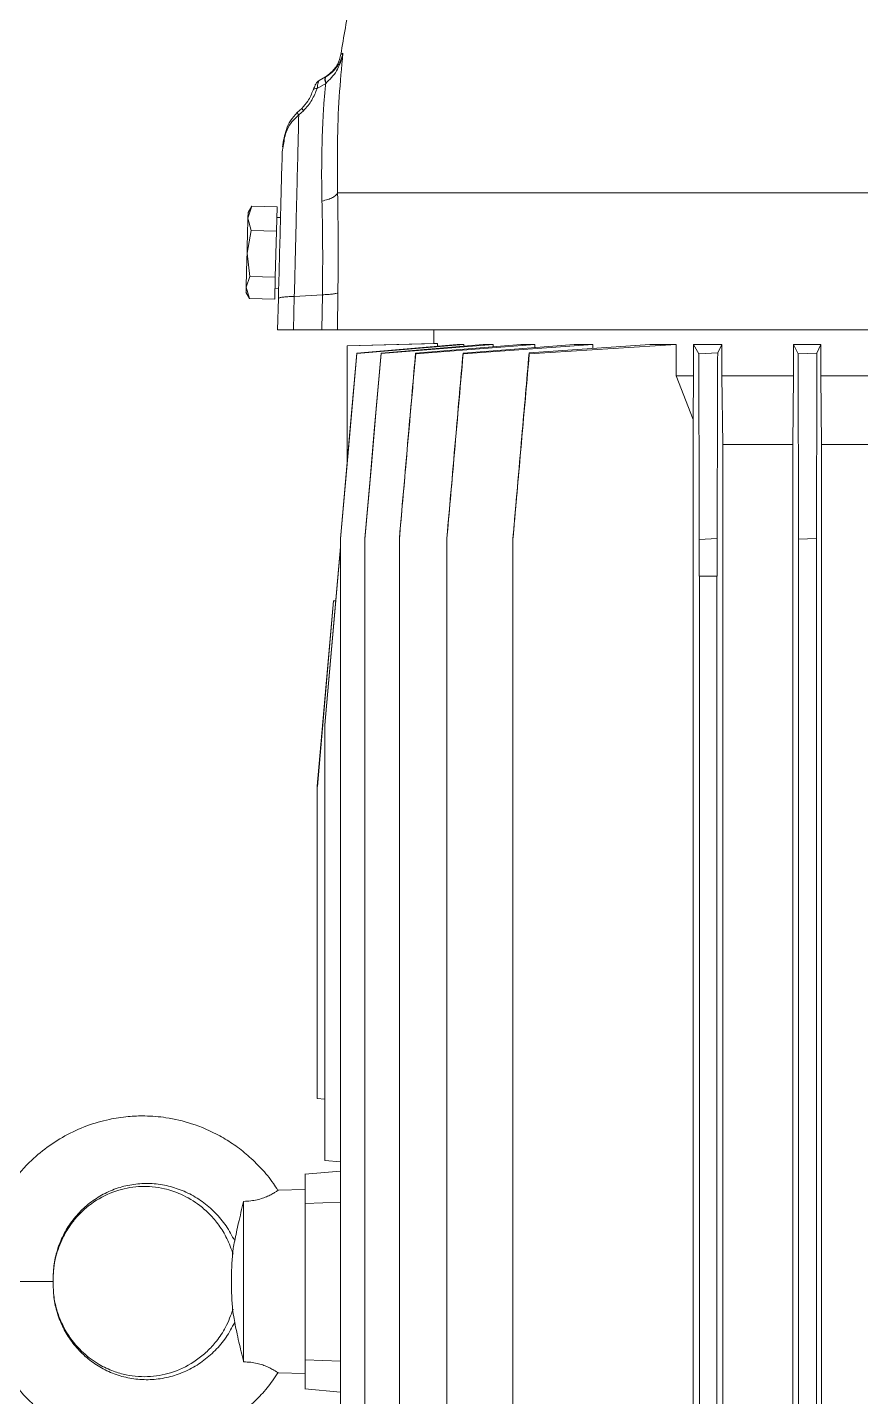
# Model space of a CAD drawing. Header units: millimetres. Extents: x 2513 to 2669, y 1505 to 1675.
# Drawn here: x 2525.7787 to 2525.8788, y 1513.0164 to 1513.1809 of the extents above; entities that cross this region are included whole.
import ezdxf

# ---------------------------------------------------------------- set-up
doc = ezdxf.new("R2010")
doc.units = ezdxf.units.MM

msp = doc.modelspace()

# ---------------------------------------------------------------- linework, layer by layer
at = {"color": 7, "linetype": 'Continuous', "lineweight": 15}
for p, q in [((2525.816605250432, 1513.17781876112), (2525.816357875189, 1513.177675671088)), ((2525.814469974489, 1513.174942546005), (2525.815165934345, 1513.175451623072)), ((2525.814714449258, 1513.175121496439), (2525.815422109888, 1513.17575467862)), ((2525.814538355351, 1513.174192290163), (2525.813519816685, 1513.173592858947)), ((2525.8145250725, 1513.174974187536), (2525.813759424372, 1513.174532260828)), ((2525.8145250725, 1513.174974187536), (2525.814595760558, 1513.175015321526)), ((2525.814595760558, 1513.175015321526), (2525.814595749572, 1513.175015321526)), ((2525.811676873325, 1513.171196891951), (2525.811111918194, 1513.170683947585)), ((2525.811305294089, 1513.170402337965), (2525.811866107256, 1513.170918446483)), ((2525.809446211351, 1513.166619768791), (2525.809319667203, 1513.165979203586)), ((2525.809319667203, 1513.165979203586), (2525.809446145431, 1513.166619417218)), ((2525.805201368207, 1513.157987959295), (2525.80566710297, 1513.159422023768)), ((2525.80521984774, 1513.158693916996), (2525.805219803793, 1513.158692159133)), ((2525.805665993319, 1513.159422023768), (2525.80521984774, 1513.158693916996)), ((2525.80566710297, 1513.159422023768), (2525.805639965963, 1513.159345029377)), ((2525.808703338532, 1513.159342568369), (2525.80566710297, 1513.159422023768)), ((2525.808627651551, 1513.15645193878), (2525.808703338532, 1513.159342568369)), ((2525.80559141599, 1513.156531394179), (2525.805201368207, 1513.157987959295)), ((2525.809113623709, 1513.158075500863), (2525.808670466497, 1513.158087102757)), ((2525.80559141599, 1513.156531394179), (2525.805091117249, 1513.153777526316)), ((2525.808627651551, 1513.15645193878), (2525.80559141599, 1513.156531394179)), ((2525.808482836616, 1513.150922053983), (2525.808627651551, 1513.15645193878)), ((2525.805091117249, 1513.153777526316), (2525.805446612041, 1513.151001509381)), ((2525.805446612041, 1513.151001509381), (2525.804984151298, 1513.149692956312)), ((2525.805446612041, 1513.151001509381), (2525.808482836616, 1513.150922053983)), ((2525.808413719648, 1513.148282447202), (2525.808482836616, 1513.150922053983)), ((2525.804968945785, 1513.149112158443), (2525.805376407396, 1513.1483619026)), ((2525.804984151298, 1513.149692956312), (2525.805377484086, 1513.1483619026)), ((2525.808446580697, 1513.149537561241), (2525.808924005246, 1513.149524904629)), ((2525.814145484002, 1513.148794336849), (2525.810773540592, 1513.148590776337)), ((2525.814083673151, 1513.14458812274), (2525.814145484002, 1513.148794336849)), ((2525.816008335159, 1513.149024265303), (2525.81594098704, 1513.14458812274)), ((2525.805377484086, 1513.1483619026), (2525.808413719648, 1513.148282447202)), ((2525.808857865658, 1513.148343972399), (2525.808759513235, 1513.14458812274)), ((2525.810773540592, 1513.148590776337), (2525.810668717036, 1513.14458812274)), ((2525.810668717036, 1513.14458812274), (2525.814083673151, 1513.14458812274)), ((2525.827541167606, 1513.14458812274), (2525.827541167606, 1513.142944872594)), ((2525.827541167606, 1513.142947685175), (2525.817108636419, 1513.142674513295)), ((2525.827982446102, 1513.142944872594), (2525.817108812204, 1513.142667833417)), ((2525.817108812204, 1513.142667833417), (2525.817108812204, 1513.128455864248)), ((2525.830318349125, 1513.142809165586), (2525.818271836207, 1513.141774135969)), ((2525.818280164081, 1513.141730189399), (2525.831129932407, 1513.142809165586)), ((2525.833450783729, 1513.142809165586), (2525.821188251446, 1513.14178116742)), ((2525.821199721501, 1513.141719642222), (2525.834642581748, 1513.142809165586)), ((2525.837990453424, 1513.142809165586), (2525.825331512093, 1513.141787847299)), ((2525.825345871634, 1513.141708040328), (2525.839638125694, 1513.142809165586)), ((2525.827541167606, 1513.142944872594), (2525.827982446102, 1513.142944872594)), ((2525.827982446102, 1513.142944872594), (2525.827982446102, 1513.142608417654)), ((2525.831129932407, 1513.142809165586), (2525.830318349125, 1513.142809165586)), ((2525.844361843625, 1513.142809165586), (2525.831034293684, 1513.141793824032)), ((2525.83105112522, 1513.141695032143), (2525.846607403486, 1513.142809165586)), ((2525.831129932407, 1513.142809165586), (2525.831129932407, 1513.14261474596)), ((2525.833450783729, 1513.142809165586), (2525.834642581748, 1513.142809165586)), ((2525.834642581748, 1513.142809165586), (2525.834642581748, 1513.14253915786)), ((2525.837990453424, 1513.142809165586), (2525.839638125694, 1513.142809165586)), ((2525.853461651131, 1513.142809165586), (2525.83897151116, 1513.141799449193)), ((2525.838990160986, 1513.141679914523), (2525.856614031984, 1513.142809165586)), ((2525.839638125694, 1513.142809165586), (2525.839638125694, 1513.142449506857)), ((2525.844361843625, 1513.142809165586), (2525.846607403486, 1513.142809165586)), ((2525.846607403486, 1513.142809165586), (2525.846607403486, 1513.142331730049)), ((2525.853461651131, 1513.142809165586), (2525.856614031984, 1513.142809165586)), ((2525.856614031984, 1513.142809165586), (2525.856614031984, 1513.139063511531)), ((2525.858729488024, 1513.142809165586), (2525.86212376728, 1513.142809165586)), ((2525.858729488024, 1513.139063511531), (2525.858729488024, 1513.142809165586)), ((2525.858729488024, 1513.142809165586), (2525.859344926777, 1513.141679914523)), ((2525.861617766473, 1513.141799449193), (2525.86212376728, 1513.142809165586)), ((2525.86212376728, 1513.142809165586), (2525.86212376728, 1513.139063511531)), ((2525.87072722025, 1513.142809165586), (2525.874008512874, 1513.142809165586)), ((2525.87072722025, 1513.139063511531), (2525.87072722025, 1513.142809165586)), ((2525.87072722025, 1513.142809165586), (2525.871270460282, 1513.141695032143)), ((2525.873543102218, 1513.141793824032), (2525.874008512874, 1513.142809165586)), ((2525.874008512874, 1513.142809165586), (2525.874008512874, 1513.139063511531)), ((2525.818280251975, 1513.141730189399), (2525.818271836207, 1513.141774135969)), ((2525.821199798407, 1513.141719642222), (2525.821188251446, 1513.14178116742)), ((2525.825345926568, 1513.141708040328), (2525.825331512093, 1513.141787847299)), ((2525.831051136207, 1513.141695032143), (2525.831034293684, 1513.141793824032)), ((2525.838990128026, 1513.141679914523), (2525.83897151116, 1513.141799449193)), ((2525.861617766473, 1513.141799449193), (2525.859344932271, 1513.141679914523)), ((2525.87354310771, 1513.141793824032), (2525.871270460282, 1513.141695032143)), ((2525.856614031984, 1513.139063511531), (2525.858729488024, 1513.139063511531)), ((2525.856614031984, 1513.139063511531), (2525.858658107809, 1513.133817345789)), ((2525.858658107809, 1513.133817345789), (2525.858729488024, 1513.139063511531)), ((2525.86212376728, 1513.139063511531), (2525.87072722025, 1513.139063511531)), ((2525.86212376728, 1513.139063511531), (2525.862224712551, 1513.13080858782)), ((2525.870629296306, 1513.13080858782), (2525.87072722025, 1513.139063511531)), ((2525.874008512874, 1513.139063511531), (2525.881959518586, 1513.139063511531)), ((2525.874008512874, 1513.139063511531), (2525.874099207607, 1513.13080858782)), ((2525.858658107809, 1513.133817345789), (2525.858658107809, 1512.92657411093)), ((2525.862224712551, 1513.13080858782), (2525.862224712551, 1512.929582868899)), ((2525.870629296306, 1513.13080858782), (2525.862224712551, 1513.13080858782)), ((2525.870629296306, 1512.929582868899), (2525.870629296306, 1513.13080858782)), ((2525.874099207607, 1513.13080858782), (2525.874099207607, 1512.929582868899)), ((2525.881869917023, 1513.13080858782), (2525.874099207607, 1513.13080858782)), ((2525.816324618623, 1513.119483380942), (2525.817108812204, 1513.128461137836)), ((2525.816324607636, 1512.94095237392), (2525.816324607636, 1513.119441192234)), ((2525.819241385434, 1512.940962921097), (2525.819241385434, 1513.119430645058)), ((2525.823384448322, 1512.940973819847), (2525.823384448322, 1513.119419394736)), ((2525.829086350982, 1512.940985773313), (2525.829086350982, 1513.119407441269)), ((2525.837021794115, 1512.940998429926), (2525.837021794115, 1513.119394433084)), ((2525.859413664707, 1513.119393026794), (2525.861549676755, 1513.119509045738)), ((2525.859413664707, 1513.119393026794), (2525.859413664707, 1513.114985361608)), ((2525.861549676755, 1513.114985361608), (2525.861549676755, 1513.119509045738)), ((2525.871339071865, 1513.119406034978), (2525.87347507842, 1513.119502717432)), ((2525.871339071865, 1513.119406034978), (2525.871339071865, 1512.940984367023)), ((2525.87347507842, 1512.940891551867), (2525.87347507842, 1513.119502717432)), ((2525.816324607636, 1513.118487024306), (2525.814453703271, 1513.097106139064)), ((2525.814455977506, 1513.097079067977), (2525.816324607636, 1513.118430421124)), ((2525.815760256771, 1513.112037425691), (2525.816324607636, 1513.118487024306)), ((2525.859452288249, 1513.114985361608), (2525.859413664707, 1513.114985361608)), ((2525.859452288249, 1513.114985361608), (2525.859452288249, 1512.945406095111)), ((2525.859452288249, 1513.114985361608), (2525.861511053214, 1513.114985361608)), ((2525.861511053214, 1512.945406095111), (2525.861511053214, 1513.114985361608)), ((2525.861549676755, 1513.114985361608), (2525.861511053214, 1513.114985361608)), ((2525.815485711561, 1513.112013167185), (2525.813535890143, 1513.089726279455)), ((2525.813536307635, 1513.089713622843), (2525.815486590493, 1513.112004377871)), ((2525.815760256771, 1513.112037425691), (2525.815485711561, 1513.112013167185)), ((2525.815485711561, 1513.112013167185), (2525.815486590493, 1513.112004377871)), ((2525.815486590493, 1513.112004377871), (2525.815759454746, 1513.112028284805)), ((2525.814453714258, 1513.097106139064), (2525.81445596652, 1513.097079067977)), ((2525.814454593189, 1513.044732374788), (2525.814454593189, 1513.097079067977)), ((2525.813535890143, 1513.089726631028), (2525.813536296649, 1513.089713622843)), ((2525.813536043956, 1513.052185713062), (2525.813536043956, 1513.089713622843)), ((2525.813536043956, 1513.052185713062), (2525.814454593189, 1513.052105554518)), ((2525.816324607636, 1513.043471635587), (2525.812045343341, 1513.043097210811)), ((2525.814454593189, 1513.044732374788), (2525.816324607636, 1513.044568893548)), ((2525.812064383193, 1513.041255322168), (2525.808823840026, 1513.041170593182)), ((2525.812061438773, 1513.039587461944), (2525.816324607636, 1513.039742857015)), ((2525.812061438773, 1513.039587461944), (2525.812061438773, 1513.036831484645)), ((2525.812061438773, 1513.023559972074), (2525.812061438773, 1513.020804346348)), ((2525.816324607636, 1513.020648599704), (2525.812061438773, 1513.020804346348)), ((2525.80882382904, 1513.01922121511), (2525.812064383193, 1513.019136134551)), ((2525.812045343341, 1513.017294597481), (2525.816324607636, 1513.016920172704))]:
    msp.add_line(p, q, dxfattribs=at)
at = {"color": 7, "linetype": 'Continuous', "lineweight": 15, "flags": 128}
for points in [[(2525.805219803793, 1513.158692159133), (2525.805219320381, 1513.15867387736), (2525.80521830961, 1513.158634852806), (2525.805216760493, 1513.158575788616), (2525.805214684017, 1513.158496684789), (2525.805212102156, 1513.1583978929), (2525.805209003923, 1513.15827976452), (2525.805205422278, 1513.158143002794), (2525.805201368207, 1513.157987959295)], [(2525.805201368207, 1513.157987959295), (2525.805191897721, 1513.157626191131), (2525.805180757266, 1513.157200788333), (2525.805168133613, 1513.156719133926), (2525.805154257484, 1513.156188962505), (2525.805139359597, 1513.155620118103), (2525.805123681658, 1513.155021390033), (2525.80510750932, 1513.154403677045), (2525.805091117249, 1513.153777526316)], [(2525.805091117249, 1513.153777526316), (2525.805074780113, 1513.153153485021), (2525.805058772574, 1513.152542451912), (2525.805043369302, 1513.151954622592), (2525.805028855946, 1513.151399841092), (2525.805015452243, 1513.150887951444), (2525.805003399895, 1513.150428094536), (2525.804992907652, 1513.150027301817), (2525.804984151298, 1513.149692956312)], [(2525.804984151298, 1513.149692956312), (2525.804980470773, 1513.149552327289), (2525.804977284647, 1513.14943033161), (2525.804974592919, 1513.149327672422), (2525.804972417563, 1513.149244701298), (2525.804970758581, 1513.149181418238), (2525.804969637943, 1513.149138526385), (2525.804969044664, 1513.149116025742), (2525.804968945785, 1513.149112158443)], [(2525.818271836207, 1513.141774135969), (2525.817525623448, 1513.133226703888), (2525.816925192449, 1513.126353811911), (2525.816324409876, 1513.119480919933)], [(2525.816324607636, 1513.119441192234), (2525.817074863479, 1513.12798792117), (2525.817677700554, 1513.134859055285), (2525.818280284935, 1513.141730189399)], [(2525.821188251446, 1513.14178116742), (2525.820411649634, 1513.132880053344), (2525.819826720787, 1513.126183650792), (2525.819241187674, 1513.119487599812)], [(2525.819241385434, 1513.119430645058), (2525.820024150752, 1513.128331407562), (2525.820612243753, 1513.135025349106), (2525.821199831366, 1513.141719290649)]]:
    msp.add_lwpolyline(points, dxfattribs=at)
at = {"color": 7, "linetype": 'Continuous', "lineweight": 15}
for centre, radius, start, end in [((2525.947448918007, 1513.156982739695), 0.1327141975573095, 168.2372760774999, 171.029801228032), ((2525.843988939634, 1513.03019578658), 0.0407751089104597, 175.0728221830062, 184.9231342467354)]:
    msp.add_arc(centre, radius, start, end, dxfattribs=at)
for points, knots in [([(2525.814538344365, 1513.174192290163), (2525.815015979018, 1513.17466070692), (2525.815758440936, 1513.17538884003), (2525.816296940879, 1513.176607494734), (2525.816508852606, 1513.177302254317), (2525.816580660043, 1513.177690064301), (2525.816600435533, 1513.177783528947), (2525.8166031426, 1513.177810918472), (2525.816605206562, 1513.177815792164), (2525.816604848997, 1513.177818452186), (2525.81660528104, 1513.177818392259), (2525.816605252372, 1513.177818593367), (2525.816605228459, 1513.17781876112)], [0, 0, 0, 0, 0.4637138536905135, 0.7208226531674091, 0.9289957942694692, 0.9819094864514409, 0.9953110823922572, 0.9987353879869711, 0.9996518925000004, 0.9999018568234727, 0.9999181348456287, 1, 1, 1, 1]), ([(2525.816605228459, 1513.17781876112), (2525.816605224714, 1513.177818761243), (2525.816605134595, 1513.17781876421), (2525.816605248428, 1513.177818313509), (2525.816604942428, 1513.177817802025), (2525.816603127731, 1513.177802897252), (2525.816597556041, 1513.177784587019), (2525.816589898062, 1513.177747628734), (2525.816578732833, 1513.177700746983), (2525.81655521891, 1513.177604862873), (2525.8165109907, 1513.177445153186), (2525.816422455666, 1513.177177240434), (2525.816290046832, 1513.176860551411), (2525.816096341328, 1513.176494362055), (2525.815790364632, 1513.176033472301), (2525.815319026718, 1513.175494911542), (2525.814830358448, 1513.175170880864), (2525.814595760558, 1513.175015321526)], [0, 0, 0, 0, 3.646278463036106e-06, 8.774814768816392e-05, 0.0001872053640815494, 0.0005884948336450696, 0.01172700033733055, 0.01969416008119626, 0.0336192132725503, 0.05535159712980582, 0.1079090060731922, 0.1813373305552557, 0.3049737022739987, 0.4081671225291875, 0.5406585508452967, 0.779481212776322, 1, 1, 1, 1]), ([(2525.81636101737, 1513.177696062296), (2525.816257569864, 1513.177270877261), (2525.816050731592, 1513.176420740387), (2525.815460812822, 1513.175774603098), (2525.815165934345, 1513.175451623072)], [0, 0, 0, 0, 0.5001371524378144, 1, 1, 1, 1]), ([(2525.815968739299, 1513.161035741819), (2525.815948213904, 1513.163026211606), (2525.815907185741, 1513.16700495705), (2525.816116596086, 1513.172641527402), (2525.816442426523, 1513.176093661489), (2525.816605250432, 1513.17781876112)], [0, 0, 0, 0, 0.3337030451253095, 0.6670382431962919, 1, 1, 1, 1]), ([(2525.815314869271, 1513.175556391695), (2525.815217938064, 1513.175465297496), (2525.814976610161, 1513.175238501886), (2525.814677595631, 1513.17505597715), (2525.814498682586, 1513.174946764876)], [0, 0, 0, 0, 0.4016576851642101, 1, 1, 1, 1]), ([(2525.813519816685, 1513.173592858947), (2525.813325885219, 1513.173124914938), (2525.813034422977, 1513.172421635511), (2525.812437136828, 1513.1715144329), (2525.812056263806, 1513.171116913825), (2525.811866107256, 1513.170918446483)], [0, 0, 0, 0, 0.4989146731778157, 0.7498256589824773, 0.9999999999999999, 0.9999999999999999, 0.9999999999999999, 0.9999999999999999]), ([(2525.813324704901, 1513.174071700774), (2525.813324732148, 1513.174071828423), (2525.813325636222, 1513.174076063868), (2525.813291803041, 1513.174013975651), (2525.813222857159, 1513.173867148335), (2525.813126256247, 1513.173642345927), (2525.813060587119, 1513.173462286321), (2525.813026659263, 1513.173369258799)], [0, 0, 0, 0, 0.006863860206993483, 0.2277448099401905, 0.4665663084571787, 0.7244022938237641, 1, 1, 1, 1]), ([(2525.813519816685, 1513.173592858947), (2525.813421135257, 1513.173583397912), (2525.813223782757, 1513.173564476835), (2525.813064245278, 1513.173475727521), (2525.813049461702, 1513.173394191637), (2525.813044941036, 1513.173369258799)], [0, 0, 0, 0, 0.4097798666039105, 0.8195167352510346, 0.9999999999999999, 0.9999999999999999, 0.9999999999999999, 0.9999999999999999]), ([(2525.813759413384, 1513.174532260828), (2525.813678676019, 1513.174475623334), (2525.813520013214, 1513.174364320919), (2525.813379239919, 1513.174194431732), (2525.813337111115, 1513.17408743806), (2525.813329945529, 1513.174069239766)], [0, 0, 0, 0, 0.4623250273458719, 0.9085481685546356, 1, 1, 1, 1]), ([(2525.813759424372, 1513.174532260828), (2525.813741421418, 1513.174512927437), (2525.813704872151, 1513.174473677141), (2525.813637635056, 1513.174273078339), (2525.813570896552, 1513.173982353461), (2525.813537051573, 1513.173724278518), (2525.813519816685, 1513.173592858947)], [0, 0, 0, 0, 0.2393116874489671, 0.4858461917156705, 0.7381773235629316, 1, 1, 1, 1]), ([(2525.814092418519, 1513.16005274494), (2525.814077914119, 1513.160867732164), (2525.814048605064, 1513.162514577528), (2525.814059025182, 1513.164955869888), (2525.814100372812, 1513.16699047371), (2525.814153524504, 1513.168593196975), (2525.814202280929, 1513.169745143702), (2525.814256863152, 1513.170771309447), (2525.814316768153, 1513.171688579054), (2525.814366831623, 1513.172331679767), (2525.814405813971, 1513.172779911594), (2525.814431184265, 1513.173060182543), (2525.814469239628, 1513.173466350926), (2525.814503685391, 1513.1738305366), (2525.814529560282, 1513.174099657705), (2525.814536035285, 1513.174168594214), (2525.814537746925, 1513.174185875565), (2525.814538164395, 1513.174190582224), (2525.814538295918, 1513.174191823688), (2525.814538340429, 1513.174192173038), (2525.814538355351, 1513.174192290163)], [0, 0, 0, 0, 0.1632007073573467, 0.3297798055381103, 0.4999180766306323, 0.588317539063084, 0.6711845037174894, 0.748573982541294, 0.8125542756863583, 0.873841445718265, 0.8920931074638324, 0.913128801355022, 0.9369582734092093, 0.9839959757504464, 0.9958772014175725, 0.9989163393266761, 0.9997004265144261, 0.9999152691032646, 0.9999715928784448, 1, 1, 1, 1]), ([(2525.814538344365, 1513.174192290163), (2525.8144845475, 1513.174387498627), (2525.8143768199, 1513.174778401323), (2525.814475614044, 1513.174908871421), (2525.8145250725, 1513.174974187536)], [0, 0, 0, 0, 0.499378661462948, 1, 1, 1, 1]), ([(2525.814595738585, 1513.175015321526), (2525.81456583516, 1513.174987948134), (2525.814507949993, 1513.174934960449), (2525.814491393457, 1513.174822600328), (2525.814486404431, 1513.174618364848), (2525.814512623928, 1513.174402269579), (2525.814538058712, 1513.174192641735)], [0, 0, 0, 0, 0.2494674477155888, 0.4829033561076099, 0.4983793248830604, 1, 1, 1, 1]), ([(2525.813033745647, 1513.173389650007), (2525.812850136227, 1513.172937479082), (2525.812533805038, 1513.172158457145), (2525.811930147444, 1513.171481091466), (2525.811676873325, 1513.171196891951)], [0, 0, 0, 0, 0.5804341367968584, 0.9999999999999999, 0.9999999999999999, 0.9999999999999999, 0.9999999999999999]), ([(2525.811111808328, 1513.170683596012), (2525.810830492305, 1513.170372074722), (2525.810288318542, 1513.169771687055), (2525.809641305157, 1513.168367158586), (2525.809469348495, 1513.167272400662), (2525.8093575052, 1513.166560353028)], [0, 0, 0, 0, 0.2737842418232845, 0.5276579405121964, 1, 1, 1, 1]), ([(2525.811305294089, 1513.170402337965), (2525.810977080956, 1513.170097134804), (2525.810335304827, 1513.169500351546), (2525.809643128677, 1513.16819379971), (2525.809518476702, 1513.16719741169), (2525.809446211351, 1513.166619768791)], [0, 0, 0, 0, 0.3055065695744836, 0.5973765331303382, 1, 1, 1, 1]), ([(2525.811305294089, 1513.170402337965), (2525.811272177882, 1513.169050844947), (2525.811200937568, 1513.166143483468), (2525.811093952735, 1513.161777392744), (2525.810987129511, 1513.157386112643), (2525.810884075576, 1513.153136810217), (2525.810811232902, 1513.150140968993), (2525.810773540592, 1513.148590776337)], [0, 0, 0, 0, 0.2038586203271781, 0.438545143915484, 0.6121321996502195, 0.7992985037572884, 1, 1, 1, 1]), ([(2525.811305294089, 1513.170402337965), (2525.811261873138, 1513.170457184093), (2525.811175060509, 1513.170566839376), (2525.811112067399, 1513.170660301377), (2525.811116445367, 1513.170672031418), (2525.811118268473, 1513.170676916134)], [0, 0, 0, 0, 0.3686732222222112, 0.7370978943891858, 1, 1, 1, 1]), ([(2525.811683135711, 1513.171193024652), (2525.811680711458, 1513.171188094512), (2525.811675246604, 1513.171176980781), (2525.811737730175, 1513.171082019225), (2525.811823314563, 1513.170972971154), (2525.811866107256, 1513.170918446483)], [0, 0, 0, 0, 0.2850209363661411, 0.6425063035525571, 1, 1, 1, 1]), ([(2525.809319667203, 1513.165979203586), (2525.809283636337, 1513.164603277162), (2525.80921157466, 1513.161851426449), (2525.809096793238, 1513.157468160266), (2525.808978762758, 1513.152961005189), (2525.808898166154, 1513.149883039165), (2525.808857865658, 1513.148343972399)], [0, 0, 0, 0, 0.2499896356348913, 0.4999788833469728, 0.7499758357130398, 1, 1, 1, 1]), ([(2525.814092418519, 1513.16005274494), (2525.814332705089, 1513.160112395592), (2525.814813222832, 1513.160231683142), (2525.815372070747, 1513.160471746766), (2525.815787855521, 1513.160741726667), (2525.815908437422, 1513.160937724928), (2525.815968739299, 1513.161035741819)], [0, 0, 0, 0, 0.2500344398596038, 0.500011235305743, 0.7499603110112755, 1, 1, 1, 1]), ([(2525.913624163517, 1513.161035741819), (2525.910580522027, 1513.161035741819), (2525.904493239281, 1513.161035741819), (2525.895555256753, 1513.161035741819), (2525.886831927962, 1513.161035741819), (2525.878389162642, 1513.161035741819), (2525.870278822857, 1513.161035741819), (2525.862553894941, 1513.161035741819), (2525.855264035769, 1513.161035741819), (2525.84845628697, 1513.161035741819), (2525.84217456319, 1513.161035741819), (2525.836459415117, 1513.161035741819), (2525.831347413462, 1513.161035741819), (2525.826872774771, 1513.161035741819), (2525.823059572501, 1513.161035741819), (2525.819950338261, 1513.161035741819), (2525.817498151478, 1513.161035741819), (2525.816478543489, 1513.161035741819), (2525.815968739299, 1513.161035741819)], [0, 0, 0, 0, 0.06250000950296408, 0.125000014193537, 0.1874999760863642, 0.2500000006609778, 0.3125000355607624, 0.3750000210858939, 0.437500007432399, 0.5000000055881979, 0.5625000183706796, 0.6250000418581075, 0.6874999955223009, 0.7500000405237636, 0.812500038300761, 0.8750000029087366, 0.9374999773642113, 0.9999999999999999, 0.9999999999999999, 0.9999999999999999, 0.9999999999999999]), ([(2525.815968739299, 1513.161035741819), (2525.816001820688, 1513.159076285903), (2525.81606803979, 1513.155154037948), (2525.816028247984, 1513.151068681138), (2525.816008335159, 1513.149024265303)], [0, 0, 0, 0, 0.4995747177883778, 1, 1, 1, 1]), ([(2525.814145484002, 1513.148794336849), (2525.81415988927, 1513.150059424601), (2525.814188646654, 1513.152584932348), (2525.814165883944, 1513.15635649104), (2525.814117193952, 1513.158806222625), (2525.814092418519, 1513.16005274494)], [0, 0, 0, 0, 0.3301980184424628, 0.6591777147024468, 1, 1, 1, 1]), ([(2525.814145484002, 1513.148794336849), (2525.814380038066, 1513.14880591359), (2525.814849143958, 1513.148829066962), (2525.815398611987, 1513.14888323436), (2525.815815032922, 1513.148948250363), (2525.815943901049, 1513.148998926978), (2525.816008335159, 1513.149024265303)], [0, 0, 0, 0, 0.250002153439561, 0.5000019238294384, 0.7500007810285205, 1, 1, 1, 1]), ([(2525.810773540592, 1513.148590776337), (2525.810497027598, 1513.14858110798), (2525.809943999613, 1513.148561771198), (2525.809340195137, 1513.148504290924), (2525.80893573043, 1513.148432039293), (2525.808883820924, 1513.148373328418), (2525.808857865658, 1513.148343972399)], [0, 0, 0, 0, 0.2499998115115855, 0.5000014286716583, 0.7499957713792813, 0.9999999999999999, 0.9999999999999999, 0.9999999999999999, 0.9999999999999999]), ([(2525.808759513235, 1513.14458812274), (2525.808788179584, 1513.14458812274), (2525.808841665249, 1513.14458812274), (2525.809254368003, 1513.14458812274), (2525.80984482814, 1513.14458812274), (2525.81039857422, 1513.14458812274), (2525.810668717036, 1513.14458812274)], [0, 0, 0, 0, 0.2680356927243033, 0.5001009377732359, 0.7561262371374249, 1, 1, 1, 1]), ([(2525.814083673151, 1513.14458812274), (2525.814312566615, 1513.144587924865), (2525.814783235977, 1513.144587517978), (2525.815321835516, 1513.144588421458), (2525.815742182381, 1513.144587516458), (2525.815872179006, 1513.144587912879), (2525.815940998026, 1513.14458812274)], [0, 0, 0, 0, 0.2445355704754806, 0.5028339357102346, 0.736804849510342, 1, 1, 1, 1]), ([(2525.81594098704, 1513.14458812274), (2525.816505915757, 1513.14458812274), (2525.817635773337, 1513.14458812274), (2525.820179028263, 1513.14458812274), (2525.823325588079, 1513.14458812274), (2525.827118458883, 1513.14458812274), (2525.83151856049, 1513.14458812274), (2525.836504245202, 1513.14458812274), (2525.842044717551, 1513.14458812274), (2525.848107410661, 1513.14458812274), (2525.854656237651, 1513.14458812274), (2525.861652404269, 1513.14458812274), (2525.869054283699, 1513.14458812274), (2525.876818164028, 1513.14458812274), (2525.884897214412, 1513.14458812274), (2525.893246279363, 1513.14458812274), (2525.901805313144, 1513.14458812274), (2525.907643589042, 1513.14458812274), (2525.910562727344, 1513.14458812274)], [0, 0, 0, 0, 0.06249999098819815, 0.1249999979365585, 0.1874999889463965, 0.2500000228873038, 0.3124999896466719, 0.3749999813905571, 0.437499961790083, 0.4999999704906674, 0.5625000576751844, 0.6249999663503365, 0.6874999900345323, 0.7499999947744874, 0.8124999960057468, 0.8750000142601292, 0.937499999590782, 1, 1, 1, 1]), ([(2525.825331512093, 1513.141787847299), (2525.825062439335, 1513.138700794545), (2525.824604036316, 1513.133441569094), (2525.823954710139, 1513.126010283493), (2525.823574404526, 1513.12166605538), (2525.823384250562, 1513.119493928118)], [0, 0, 0, 0, 0.4154052467851573, 0.707700846332678, 1, 1, 1, 1]), ([(2525.823384448322, 1513.119419394736), (2525.823656591993, 1513.122506192043), (2525.824120163637, 1513.127764266566), (2525.824773799167, 1513.135193715132), (2525.825155225442, 1513.139536371996), (2525.825345937555, 1513.141707688755)], [0, 0, 0, 0, 0.4154880688095786, 0.7077456055810559, 1, 1, 1, 1]), ([(2525.831034293684, 1513.141793824032), (2525.830754558019, 1513.138583364068), (2525.830290925158, 1513.133262359537), (2525.829641233121, 1513.125831197684), (2525.829271181425, 1513.121610504541), (2525.829086164208, 1513.119500256424)], [0, 0, 0, 0, 0.4320155857994201, 0.7160210421078538, 1, 1, 1, 1]), ([(2525.829086350982, 1513.119407441269), (2525.82937009648, 1513.122617634381), (2525.829840288151, 1513.127937211483), (2525.830494849456, 1513.13536632417), (2525.830865715543, 1513.139585239004), (2525.831051147193, 1513.14169468057)], [0, 0, 0, 0, 0.4321205581171492, 0.7160624126873644, 1, 1, 1, 1]), ([(2525.83897151116, 1513.141799449193), (2525.838680450093, 1513.138458780891), (2525.838211200074, 1513.133072939749), (2525.837560567468, 1513.125642043086), (2525.837201272745, 1513.121551791062), (2525.837021618328, 1513.11950658473)], [0, 0, 0, 0, 0.4495478128827287, 0.7247630974015667, 1, 1, 1, 1]), ([(2525.837021794115, 1513.119394433084), (2525.837317827117, 1513.12273458394), (2525.837795014897, 1513.12811871058), (2525.838450590277, 1513.135547135226), (2525.83881028719, 1513.139635394867), (2525.838990139013, 1513.14167956295)], [0, 0, 0, 0, 0.4496594496013784, 0.7248245740788608, 1, 1, 1, 1]), ([(2525.859344926777, 1513.141679914523), (2525.859355196393, 1513.138339483669), (2525.859371751014, 1513.132954708536), (2525.859394680995, 1513.125525792798), (2525.859407340422, 1513.121437295867), (2525.8594136702, 1513.119393026794)], [0, 0, 0, 0, 0.4496377208003793, 0.7248160862750089, 1, 1, 1, 1]), ([(2525.861549676755, 1513.119509045738), (2525.861559918534, 1513.122849546475), (2525.861576429162, 1513.128234720741), (2525.861599106105, 1513.135664904325), (2525.861611542615, 1513.139754576955), (2525.861617760979, 1513.141799449193)], [0, 0, 0, 0, 0.4496011936643163, 0.7247957621341494, 1, 1, 1, 1]), ([(2525.87127045479, 1513.14169468057), (2525.871280312485, 1513.138484338804), (2525.871296648303, 1513.133164276526), (2525.871319536515, 1513.125734755936), (2525.871332560168, 1513.12151558079), (2525.871339071865, 1513.119406034978)], [0, 0, 0, 0, 0.4320957891380778, 0.71605351567559, 1, 1, 1, 1]), ([(2525.873475083913, 1513.119502717432), (2525.873484909138, 1513.122713260921), (2525.873501191131, 1513.128033652927), (2525.873523851218, 1513.135464054986), (2525.873536685253, 1513.139683912869), (2525.873543102218, 1513.141793824032)], [0, 0, 0, 0, 0.4320935293785214, 0.7160491572556169, 1, 1, 1, 1]), ([(2525.808793374066, 1513.041151256691), (2525.808617733487, 1513.041438222109), (2525.808037940575, 1513.042385500447), (2525.80683233044, 1513.04379960235), (2525.805250232956, 1513.045355442174), (2525.803576903609, 1513.046653724125), (2525.801362580545, 1513.04802936483), (2525.798634841738, 1513.049211711588), (2525.795566683658, 1513.049932611603), (2525.79299160676, 1513.050143662244), (2525.790709844317, 1513.050057790012), (2525.788371011847, 1513.04970644848), (2525.785809213488, 1513.048965914014), (2525.78319610578, 1513.047769170499), (2525.780784519963, 1513.046193844731), (2525.778896677348, 1513.044520483377), (2525.77746938143, 1513.042917016301), (2525.776336880118, 1513.041384294044), (2525.775336964684, 1513.039707865187), (2525.77443896256, 1513.037785530373), (2525.773695401314, 1513.035613544174), (2525.7731380994, 1513.033040893546), (2525.773063443319, 1513.031181052189), (2525.773023898391, 1513.030195904146)], [0, 0, 0, 0, 0.02004864554117274, 0.06618096244042526, 0.1102554746699643, 0.1522498097098964, 0.192146771578507, 0.2654884809006581, 0.3283192222768234, 0.3792630537790151, 0.4190867835817181, 0.4642458056112359, 0.519976341834664, 0.5775378364208928, 0.6350048936989837, 0.6911377341657995, 0.7274378636309645, 0.7628650140594379, 0.8046406108213173, 0.8436392555250094, 0.8891981039467903, 0.9413088269088832, 1, 1, 1, 1]), ([(2525.781802566336, 1513.030195904146), (2525.781815855372, 1513.030835087834), (2525.781842467969, 1513.032115115842), (2525.78226510373, 1513.033996711998), (2525.782986447597, 1513.035786450908), (2525.783993481072, 1513.037435083229), (2525.785266000084, 1513.038891443702), (2525.786768181703, 1513.040113020692), (2525.788461695456, 1513.041059927532), (2525.790299495869, 1513.041701224448), (2525.792230379966, 1513.042012863359), (2525.794198739368, 1513.041981646451), (2525.796147273285, 1513.041603662835), (2525.798017384407, 1513.040885556802), (2525.799755285132, 1513.039846667174), (2525.801300723174, 1513.038510035978), (2525.802635820456, 1513.036926610648), (2525.803285870242, 1513.035707563436), (2525.803612479968, 1513.03509506777)], [0, 0, 0, 0, 0.0608524606391267, 0.1218630190240756, 0.1830070162508363, 0.2441775997043436, 0.3053968218790773, 0.3666764240451647, 0.4280598827401174, 0.4896275806325228, 0.5514771667403372, 0.6137265351775796, 0.6764909360885765, 0.7398568444558569, 0.8038781834714047, 0.8685846050251038, 0.9339719093569231, 1, 1, 1, 1]), ([(2525.812061438773, 1513.043098617101), (2525.812061438773, 1513.043054477999), (2525.812061438773, 1513.04296620045), (2525.812061438773, 1513.042250831192), (2525.812061438773, 1513.041162925163), (2525.812061438773, 1513.040112608978), (2525.812061438773, 1513.039587461944)], [0, 0, 0, 0, 0.2500023111253459, 0.5000009045836682, 0.7500057166659035, 1, 1, 1, 1]), ([(2525.781792689345, 1513.030195904146), (2525.781807182718, 1513.030729583737), (2525.781834710488, 1513.031743220081), (2525.78217402744, 1513.033520351218), (2525.78281542912, 1513.035270942603), (2525.783758799576, 1513.03687095572), (2525.785038172998, 1513.03847629547), (2525.786936257447, 1513.040071984107), (2525.789594826551, 1513.04128270301), (2525.791922178005, 1513.04166084954), (2525.793776420348, 1513.041607471639), (2525.795381746805, 1513.041349854064), (2525.797358694871, 1513.04068633997), (2525.799175032773, 1513.039597348734), (2525.800657262628, 1513.038278445777), (2525.801762970033, 1513.036959620664), (2525.802757465012, 1513.035358405132), (2525.803196393479, 1513.034130679796), (2525.803424641342, 1513.033492248469)], [0, 0, 0, 0, 0.05004480332377002, 0.09505184809229648, 0.1696044509400215, 0.2237822244522845, 0.2689055387086172, 0.3620131017731084, 0.4536275986447268, 0.5400339932261148, 0.5807759262550048, 0.6274779004787913, 0.6921782735880966, 0.7753912705051625, 0.8242147914784779, 0.8778908081057752, 0.9365018127261501, 1, 1, 1, 1]), ([(2525.808823840026, 1513.041170593182), (2525.808762130823, 1513.041124226837), (2525.80867296842, 1513.041057233025), (2525.808116731931, 1513.040714633119), (2525.807605876851, 1513.040456515034), (2525.806998089238, 1513.040213655549), (2525.80630833264, 1513.040017313872), (2525.805526688386, 1513.039879822118), (2525.804972776835, 1513.039853900601), (2525.804688434829, 1513.039840594187)], [0, 0, 0, 0, 0.3020308385631673, 0.4363983679260207, 0.5617340015982879, 0.6718429555841082, 0.7774658346564973, 0.8857654967206219, 1, 1, 1, 1]), ([(2525.803612479968, 1513.03509506777), (2525.803753421535, 1513.035781080281), (2525.803966356194, 1513.036817508671), (2525.804363845463, 1513.038506761351), (2525.804580108457, 1513.039395449379), (2525.804688434829, 1513.039840594187)], [0, 0, 0, 0, 0.4942063070688182, 0.7466473844606059, 1, 1, 1, 1]), ([(2525.804688434829, 1513.039840594187), (2525.804688434829, 1513.039315481215), (2525.804688434829, 1513.038265234537), (2525.804688434829, 1513.03590062094), (2525.804688434829, 1513.033164639416), (2525.804688434829, 1513.030195897876), (2525.804688434829, 1513.027227086044), (2525.804688434829, 1513.024490904904), (2525.804688434829, 1513.022126226388), (2525.804688434829, 1513.021075976907), (2525.804688434829, 1513.020550862532)], [0, 0, 0, 0, 0.1249985824982309, 0.2500021003047876, 0.3749931979177722, 0.4999931847404808, 0.6249931715631893, 0.7499978996952124, 0.875001417501769, 1, 1, 1, 1]), ([(2525.812061438773, 1513.036831484645), (2525.812061438773, 1513.03634045083), (2525.812061438773, 1513.035358384868), (2525.812061438773, 1513.033706153979), (2525.812061438773, 1513.03197555669), (2525.812061438773, 1513.030195901878), (2525.812061438773, 1513.028416146723), (2525.812061438773, 1513.026685402515), (2525.812061438773, 1513.025033073355), (2525.812061438773, 1513.02405100639), (2525.812061438773, 1513.023559972074)], [0, 0, 0, 0, 0.1250027554283145, 0.2500050867791017, 0.374986079202269, 0.4999879949238237, 0.6249899106453783, 0.7499949132208982, 0.8749972445716854, 1, 1, 1, 1]), ([(2525.803365060779, 1513.033696863699), (2525.803365977607, 1513.033702221558), (2525.803369222264, 1513.033721183028), (2525.803438736953, 1513.034165603435), (2525.803552142803, 1513.034772285047), (2525.803612479968, 1513.03509506777)], [0, 0, 0, 0, 0.1556237685087545, 0.5507527274221461, 1, 1, 1, 1]), ([(2525.773023898391, 1513.030195904146), (2525.773067722801, 1513.029159711695), (2525.773152895852, 1513.027145864301), (2525.773823636537, 1513.024277723237), (2525.774808231944, 1513.021695413456), (2525.776047273939, 1513.019419790974), (2525.777458931529, 1513.017458811828), (2525.778974000364, 1513.015806042801), (2525.780528835404, 1513.014443170378), (2525.782488281403, 1513.013048766021), (2525.784792492572, 1513.01183117345), (2525.787371882046, 1513.010938394568), (2525.78961101399, 1513.010470936852), (2525.791619044913, 1513.010278631101), (2525.793659943323, 1513.010283540967), (2525.795968817891, 1513.010542387933), (2525.798496753617, 1513.011174380483), (2525.80070577568, 1513.012073264963), (2525.802473224971, 1513.013036031667), (2525.803984830226, 1513.014037928992), (2525.80544489869, 1513.01521839222), (2525.806881588614, 1513.016655767331), (2525.808007648621, 1513.017974966236), (2525.808589016417, 1513.018912367238), (2525.808792989535, 1513.019241254746)], [0, 0, 0, 0, 0.061722348580493, 0.1199578231568874, 0.174754201842646, 0.2261028257626564, 0.2740227759670089, 0.3184951541356128, 0.3595216734599403, 0.3970857516984284, 0.4617208082674216, 0.5141190446115286, 0.5593671175640645, 0.5977922707116586, 0.6342007637954464, 0.6808825641123277, 0.7359714016335567, 0.7890211774967332, 0.8226036684116298, 0.8558275922272, 0.8970272424518104, 0.9342812592554619, 0.9769425541238947, 1, 1, 1, 1]), ([(2525.773039499423, 1513.030195904146), (2525.773072968491, 1513.030195904146), (2525.773192660794, 1513.030195904146), (2525.773862937785, 1513.030195904146), (2525.774959934106, 1513.030195904146), (2525.776022394675, 1513.030195904146), (2525.776894457224, 1513.030195904146), (2525.777787516757, 1513.030195904146), (2525.778927666552, 1513.030195904146), (2525.780224498457, 1513.030195904146), (2525.781167781854, 1513.030195904146), (2525.781648881453, 1513.030195904146), (2525.781750831844, 1513.030195904146), (2525.781802566336, 1513.030195904146)], [0, 0, 0, 0, 0.05168828530823076, 0.1848479925197724, 0.3180083894540933, 0.3862547484153059, 0.4565659958466796, 0.5268757538126271, 0.5951225509903966, 0.7282830241360804, 0.8614434210704012, 0.9296897800316137, 1, 1, 1, 1]), ([(2525.781802566336, 1513.030195904146), (2525.781831282716, 1513.030195904146), (2525.781866577624, 1513.030195904146), (2525.781792045811, 1513.030195904146), (2525.781778154017, 1513.030195904146)], [0, 0, 0, 0, 0.8136125631984339, 1, 1, 1, 1]), ([(2525.803424388649, 1513.026898505105), (2525.803150166585, 1513.026151095783), (2525.802646492379, 1513.024778300349), (2525.801513668839, 1513.023093324955), (2525.800327822863, 1513.021785350463), (2525.798668979048, 1513.020425327695), (2525.796400171485, 1513.019258418159), (2525.793478898003, 1513.018660722584), (2525.791010465614, 1513.018825320827), (2525.788945169254, 1513.01941437022), (2525.787179777022, 1513.020246188816), (2525.785289820235, 1513.021639061704), (2525.783840754253, 1513.023343663144), (2525.782861444836, 1513.025080028485), (2525.782257700433, 1513.026628396415), (2525.781852539537, 1513.028355804025), (2525.781813025262, 1513.029570674334), (2525.781792689345, 1513.030195904146)], [0, 0, 0, 0, 0.07450536236031191, 0.1368468632081549, 0.1891657398233436, 0.239880962704244, 0.3376059544887769, 0.4252218164175051, 0.5169283957267757, 0.5667800070849331, 0.6263427714430918, 0.6992737527078549, 0.7857385217494736, 0.8341855046536275, 0.8860779389220635, 0.941370310646597, 1, 1, 1, 1]), ([(2525.781802566336, 1513.030195904146), (2525.781815846278, 1513.029556601209), (2525.781842438231, 1513.028276451307), (2525.78226512454, 1513.026394759105), (2525.782986330983, 1513.024605044409), (2525.783993712227, 1513.022956666387), (2525.785265857535, 1513.021500007117), (2525.786768201805, 1513.020278451806), (2525.788461689362, 1513.0193315277), (2525.790299500087, 1513.018690222332), (2525.79223036914, 1513.018378634937), (2525.7941988011, 1513.018409652676), (2525.796147126843, 1513.018788393833), (2525.798017597344, 1513.019505683362), (2525.799755041424, 1513.020545272381), (2525.80130085863, 1513.021881363704), (2525.802635798586, 1513.023464875421), (2525.803285862929, 1513.024683903098), (2525.803612479968, 1513.025296388949)], [0, 0, 0, 0, 0.06086316131821379, 0.1218733178443003, 0.1830169123332756, 0.2441776140181689, 0.3054048025260164, 0.3666840010611279, 0.428067055441032, 0.4896343478048586, 0.5514835265273782, 0.6137324849460755, 0.6764985864558289, 0.7398601002393902, 0.8038867243188226, 0.8685854706202161, 0.9339723442648161, 1, 1, 1, 1]), ([(2525.803364906967, 1513.02669599931), (2525.803364486795, 1513.026698631217), (2525.803361492045, 1513.026717390016), (2525.803380459848, 1513.02659919475), (2525.803447384713, 1513.026178289089), (2525.803555252425, 1513.025602085066), (2525.803612479968, 1513.025296388949)], [0, 0, 0, 0, 0.02969989765654322, 0.2116846458786435, 0.5817715018958396, 1, 1, 1, 1]), ([(2525.803612479968, 1513.025296388949), (2525.803687055415, 1513.02492568039), (2525.803831031862, 1513.024209985044), (2525.804183141398, 1513.022633466324), (2525.804491246228, 1513.021363589757), (2525.804688434829, 1513.020550862532)], [0, 0, 0, 0, 0.2789341395794479, 0.538514316325482, 1, 1, 1, 1]), ([(2525.804688434829, 1513.020550862532), (2525.804972771797, 1513.020537554011), (2525.805526750378, 1513.02051162479), (2525.806308542735, 1513.020374123213), (2525.806998621819, 1513.020177841496), (2525.807606451001, 1513.019934551485), (2525.808117340493, 1513.019676496413), (2525.808673108829, 1513.019333945439), (2525.80876219143, 1513.019267316611), (2525.80882382904, 1513.01922121511)], [0, 0, 0, 0, 0.1142327133637438, 0.2225615498631558, 0.3282125094450833, 0.438409175730829, 0.5637625894900661, 0.6981606867221535, 1, 1, 1, 1]), ([(2525.812061438773, 1513.020804346348), (2525.812061438773, 1513.020279014625), (2525.812061438773, 1513.019228410169), (2525.812061438773, 1513.018141200813), (2525.812061438773, 1513.017425031582), (2525.812061438773, 1513.017337137414), (2525.812061438773, 1513.01729319119)], [0, 0, 0, 0, 0.2500133485909024, 0.4999986229780561, 0.7500042038345525, 1, 1, 1, 1])]:
    msp.add_open_spline(points, degree=3, knots=knots, dxfattribs=at)

doc.saveas('drawing.dxf')
